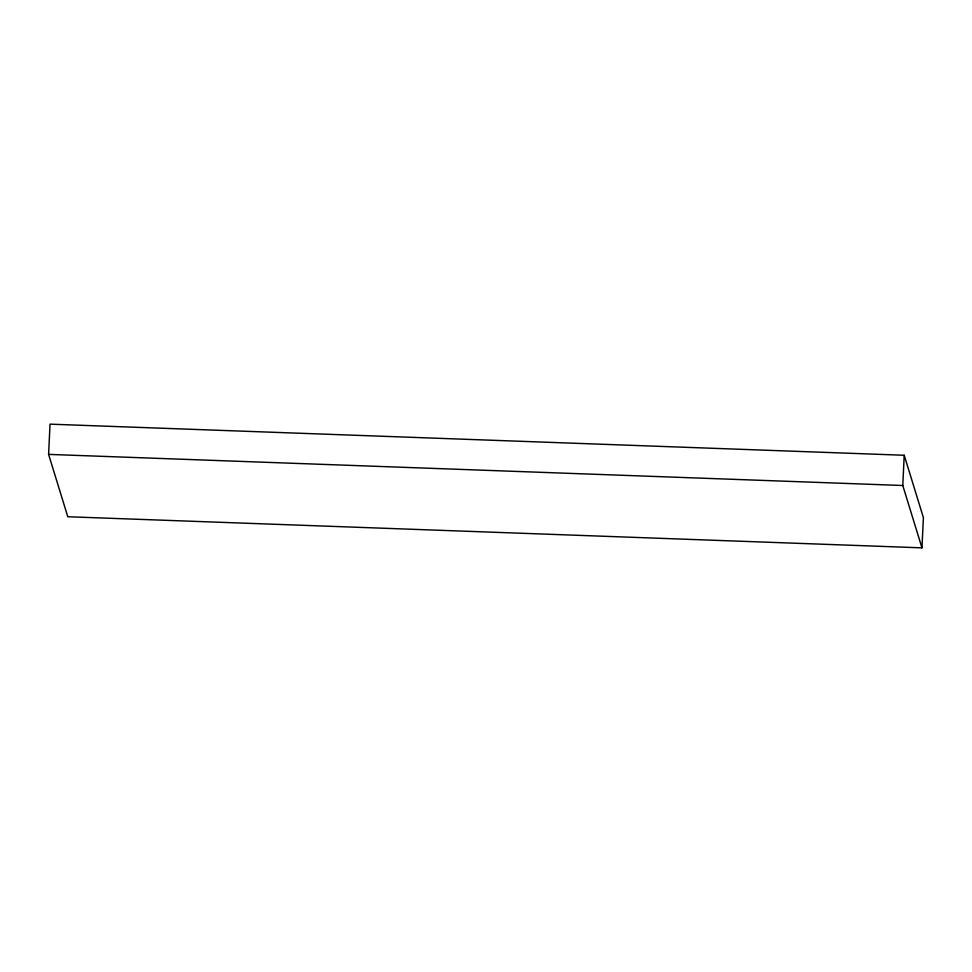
<?xml version="1.0" encoding="UTF-8"?>
<svg xmlns="http://www.w3.org/2000/svg" width="972" height="972" viewBox="0 0 972 972"><rect width="100%" height="100%" fill="white"/><g stroke="black" fill="none" stroke-linecap="round" stroke-linejoin="round"><path stroke-width="1.46" d="M48.6 454.386L50.034 424.157L904.215 455.261L923.4 517.614L921.966 547.844L67.785 516.74L48.6 454.386L902.781 485.502L921.966 547.844M902.781 485.502L904.215 455.261"/></g></svg>
